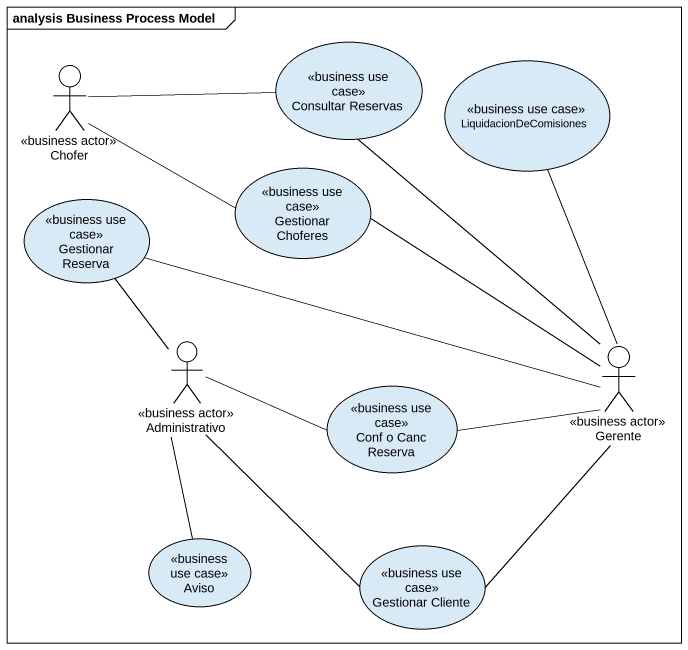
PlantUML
@startuml
mainframe analysis Business Process Model
actor Chofer <<business actor>>
usecase "Consultar Reservas" as Consultar_Reservas <<business use case>>
usecase LiquidacionDeComisiones <<business use case>>
usecase "Gestionar Choferes" as Gestionar_Choferes <<business use case>>
usecase "Gestionar Reserva" as Gestionar_Reserva <<business use case>>
actor Administrativo <<business actor>>
actor Gerente <<business actor>>
usecase "Conf o Canc Reserva" as Conf_o_Canc_Reserva <<business use case>>
usecase Aviso <<business use case>>
usecase "Gestionar Cliente" as Gestionar_Cliente <<business use case>>
Chofer -right- Consultar_Reservas
Chofer -right- Gestionar_Choferes
Administrativo -up- Gestionar_Reserva
Administrativo -right- Conf_o_Canc_Reserva
Administrativo -- Aviso
Administrativo -- Gestionar_Cliente
Gerente -up- Consultar_Reservas
Gerente -up- LiquidacionDeComisiones
Gerente -left- Gestionar_Choferes
Gerente -left- Gestionar_Reserva
Gerente -left- Conf_o_Canc_Reserva
Gerente -- Gestionar_Cliente
@enduml
